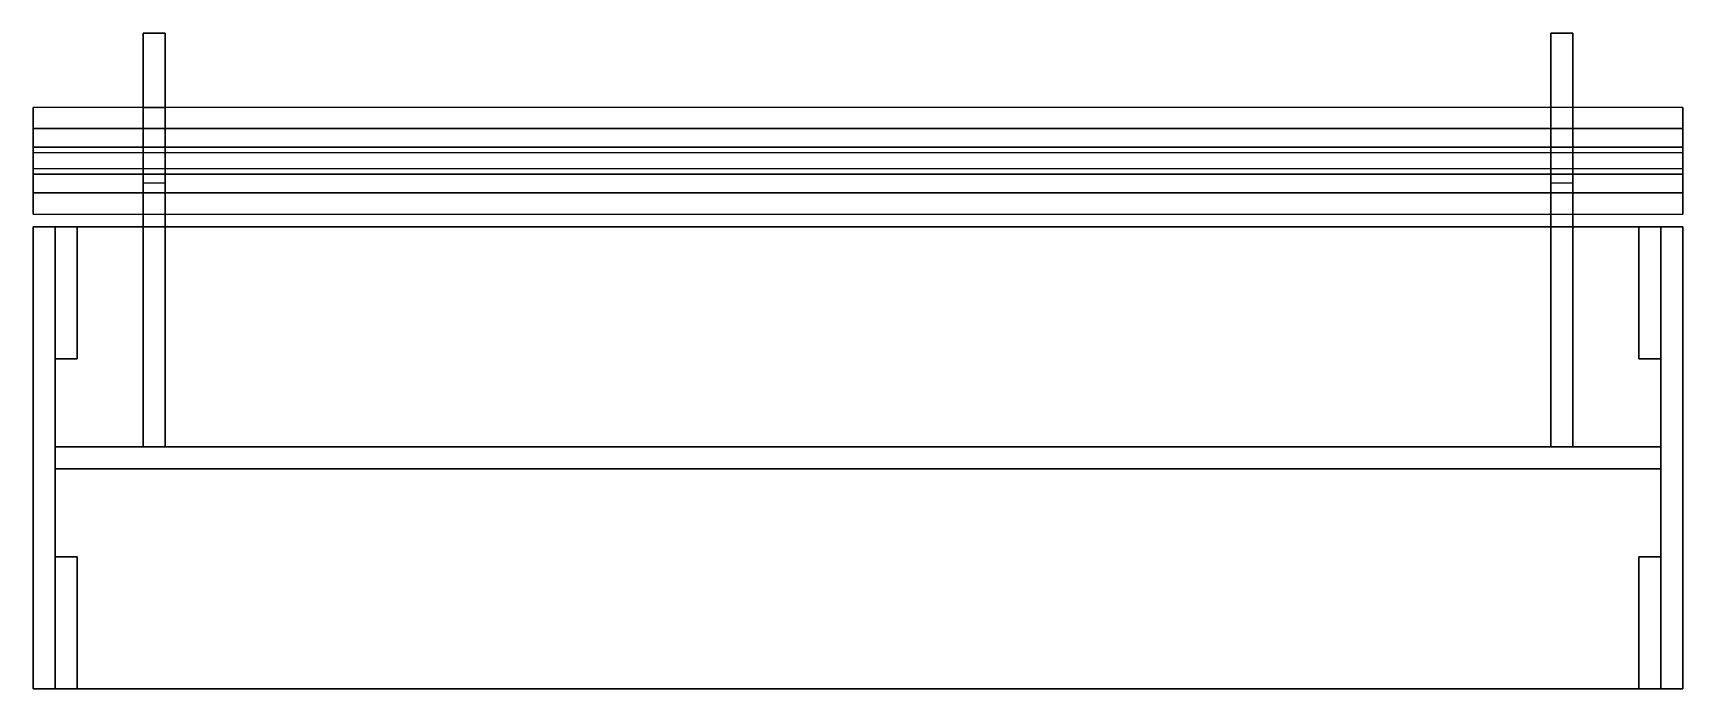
# Model space of a CAD drawing. Extents: x 0 to 150, y 0 to 60.
import ezdxf

# ---------------------------------------------------------------- set-up
doc = ezdxf.new("R2010")
doc.units = 0
doc.header["$LTSCALE"] = 25
doc.header["$MEASUREMENT"] = 0
doc.layers.get('0').update_dxf_attribs({"linetype": 'CONTINUOUS'})

msp = doc.modelspace()

# ---------------------------------------------------------------- linework, layer by layer
at = {"color": 0, "linetype": 'ByBlock'}
for points in [[(12, 59.63, 86.76), (10, 59.63, 86.76), (10, 46.03, 36), (12, 46, 36)], [(12, 52.87, 88.57), (10, 52.87, 88.57), (10, 59.63, 86.76), (12, 59.63, 86.76)], [(10, 42, 48), (10, 52.87, 88.57), (10, 59.63, 86.76), (10, 46.03, 36)], [(12, 42, 48), (12, 52.87, 88.57), (12, 59.63, 86.76), (12, 46.03, 36)], [(140, 59.63, 86.76), (138, 59.63, 86.76), (138, 46.03, 36), (140, 46, 36)], [(140, 52.87, 88.57), (138, 52.87, 88.57), (138, 59.63, 86.76), (140, 59.63, 86.76)], [(138, 42, 48), (138, 52.87, 88.57), (138, 59.63, 86.76), (138, 46.03, 36)], [(140, 42, 48), (140, 52.87, 88.57), (140, 59.63, 86.76), (140, 46.03, 36)], [(0, 50.94, 89.09), (0, 52.87, 88.57), (0, 49.25, 75.05), (0, 47.32, 75.56)], [(0, 52.87, 88.57), (0, 50.94, 89.09), (150, 50.94, 89.09), (150, 52.87, 88.57)], [(0, 52.87, 88.57), (0, 49.25, 75.05), (150, 49.25, 75.05), (150, 52.87, 88.57)], [(12, 42, 48), (10, 42, 48), (10, 52.87, 88.57), (12, 52.87, 88.57)], [(138, 42, 48), (140, 42, 48), (140, 52.87, 88.57), (138, 52.87, 88.57)], [(150, 50.94, 89.09), (150, 52.87, 88.57), (150, 49.25, 75.05), (150, 47.32, 75.56)], [(0, 50.94, 89.09), (0, 47.32, 75.56), (150, 47.32, 75.56), (150, 50.94, 89.09)], [(0, 49.25, 75.05), (0, 47.32, 75.56), (150, 47.32, 75.56), (150, 49.25, 75.05)], [(0, 46.8, 73.63), (0, 48.73, 73.11), (0, 45.11, 59.59), (0, 43.17, 60.11)], [(0, 48.73, 73.11), (0, 46.8, 73.63), (150, 46.8, 73.63), (150, 48.73, 73.11)], [(0, 48.73, 73.11), (0, 45.11, 59.59), (150, 45.11, 59.59), (150, 48.73, 73.11)], [(150, 46.8, 73.63), (150, 48.73, 73.11), (150, 45.11, 59.59), (150, 43.17, 60.11)], [(0, 46.8, 73.63), (0, 43.17, 60.11), (150, 43.17, 60.11), (150, 46.8, 73.63)], [(0, 45.11, 59.59), (0, 43.17, 60.11), (150, 43.17, 60.11), (150, 45.11, 59.59)], [(10, 46, 36), (12, 46, 36), (12, 22, 36), (10, 22, 36)], [(10, 22, 48), (10, 42, 48), (10, 46, 36), (10, 22, 36)], [(12, 22, 48), (12, 42, 48), (12, 46, 36), (12, 22, 36)], [(140, 22, 36), (138, 22, 36), (138, 46, 36), (140, 46, 36)], [(138, 22, 48), (138, 42, 48), (138, 46, 36), (138, 22, 36)], [(140, 22, 48), (140, 42, 48), (140, 46, 36), (140, 22, 36)], [(0, 0, 48), (0, 0, 50), (0, 42, 50), (0, 42, 48)], [(0, 0, 50), (0, 42, 50), (150, 42, 50), (150, 0, 50)], [(0, 0, 48), (0, 42, 48), (150, 42, 48), (150, 0, 48)], [(150, 42, 48), (150, 42, 50), (0, 42, 50), (0, 42, 48)], [(2, 42, 36), (2, 42, 48), (0, 42, 48), (0, 42, 36)], [(0, 0, 36), (2, 0, 36), (2, 42, 36), (0, 42, 36)], [(0, 0, 48), (2, 0, 48), (2, 42, 48), (0, 42, 48)], [(2, 42, 0), (2, 42, 12), (0, 42, 12), (0, 42)], [(0, 0, 12), (2, 0, 12), (2, 42, 12), (0, 42, 12)], [(0, 0), (2, 0, 0), (2, 42, 0), (0, 42)], [(0, 42, 48), (0, 0, 48), (0, 0, 36), (0, 42, 36)], [(0, 42, 12), (0, 0, 12), (0, 0), (0, 42)], [(2, 42, 0), (4, 42, 0), (4, 42, 48), (2, 42, 48)], [(2, 42, 48), (4, 42, 48), (4, 30, 48), (2, 30, 48)], [(2, 42, 0), (4, 42, 0), (4, 30, 0), (2, 30, 0)], [(2, 42, 0), (2, 30, 0), (2, 30, 48), (2, 42, 48)], [(2, 42, 48), (2, 0, 48), (2, 0, 36), (2, 42, 36)], [(2, 42, 12), (2, 0, 12), (2, 0, 0), (2, 42, 0)], [(4, 42, 0), (4, 30, 0), (4, 30, 48), (4, 42, 48)], [(146, 42, 48), (148, 42, 48), (148, 42, 0), (146, 42, 0)], [(146, 42, 48), (148, 42, 48), (148, 30, 48), (146, 30, 48)], [(146, 42, 0), (148, 42, 0), (148, 30, 0), (146, 30, 0)], [(146, 30, 0), (146, 42, 0), (146, 42, 48), (146, 30, 48)], [(150, 42, 48), (148, 42, 48), (148, 42, 36), (150, 42, 36)], [(148, 0, 36), (150, 0, 36), (150, 42, 36), (148, 42, 36)], [(148, 42, 48), (150, 42, 48), (150, 0, 48), (148, 0, 48)], [(150, 42, 12), (148, 42, 12), (148, 42, 0), (150, 42, 0)], [(148, 42, 12), (150, 42, 12), (150, 0, 12), (148, 0, 12)], [(148, 0, 0), (150, 0, 0), (150, 42, 0), (148, 42, 0)], [(148, 30, 0), (148, 42, 0), (148, 42, 48), (148, 30, 48)], [(148, 42, 36), (148, 42, 48), (148, 0, 48), (148, 0, 36)], [(148, 0, 0), (148, 42, 0), (148, 42, 12), (148, 0, 12)], [(150, 0, 48), (150, 0, 50), (150, 42, 50), (150, 42, 48)], [(150, 0, 0), (150, 42, 0), (150, 42, 12), (150, 0, 12)], [(150, 42, 36), (150, 42, 48), (150, 0, 48), (150, 0, 36)], [(2, 30, 0), (4, 30, 0), (4, 30, 48), (2, 30, 48)], [(148, 30, 0), (146, 30, 0), (146, 30, 48), (148, 30, 48)], [(2, 22, 36), (2, 22, 48), (148, 22, 48), (148, 22, 36)], [(2, 22, 0), (2, 22, 12), (148, 22, 12), (148, 22, 0)], [(2, 20, 12), (2, 22, 12), (148, 22, 12), (148, 20, 12)], [(2, 20, 0), (2, 22, 0), (148, 22, 0), (148, 20, 0)], [(2, 20, 36), (2, 20, 48), (148, 20, 48), (148, 20, 36)], [(2, 20, 0), (2, 20, 12), (148, 20, 12), (148, 20, 0)], [(2, 12, 0), (4, 12, 0), (4, 12, 48), (2, 12, 48)], [(2, 12, 48), (4, 12, 48), (4, 0, 48), (2, 0, 48)], [(2, 12, 0), (4, 12, 0), (4, 0, 0), (2, 0, 0)], [(2, 0, 48), (2, 12, 48), (2, 12, 0), (2, 0, 0)], [(4, 0, 48), (4, 12, 48), (4, 12, 0), (4, 0, 0)], [(148, 12, 0), (146, 12, 0), (146, 12, 48), (148, 12, 48)], [(146, 12, 48), (148, 12, 48), (148, 0, 48), (146, 0, 48)], [(146, 12, 0), (148, 12, 0), (148, 0, 0), (146, 0, 0)], [(146, 12, 48), (146, 0, 48), (146, 0, 0), (146, 12, 0)], [(148, 12, 48), (148, 0, 48), (148, 0, 0), (148, 12, 0)], [(150, 0, 48), (150, 0, 50), (0, 0, 50), (0, 0, 48)], [(2, 0, 36), (2, 0, 48), (0, 0, 48), (0, 0, 36)], [(2, 0, 0), (2, 0, 12), (0, 0, 12), (0, 0)], [(2, 0, 0), (2, 0, 48), (4, 0, 48), (4, 0, 0)], [(146, 0, 0), (146, 0, 48), (148, 0, 48), (148, 0, 0)], [(148, 0, 48), (150, 0, 48), (150, 0, 36), (148, 0, 36)], [(148, 0, 12), (150, 0, 12), (150, 0, 0), (148, 0, 0)]]:
    msp.add_3dface(points, dxfattribs=at)

doc.saveas('drawing.dxf')
